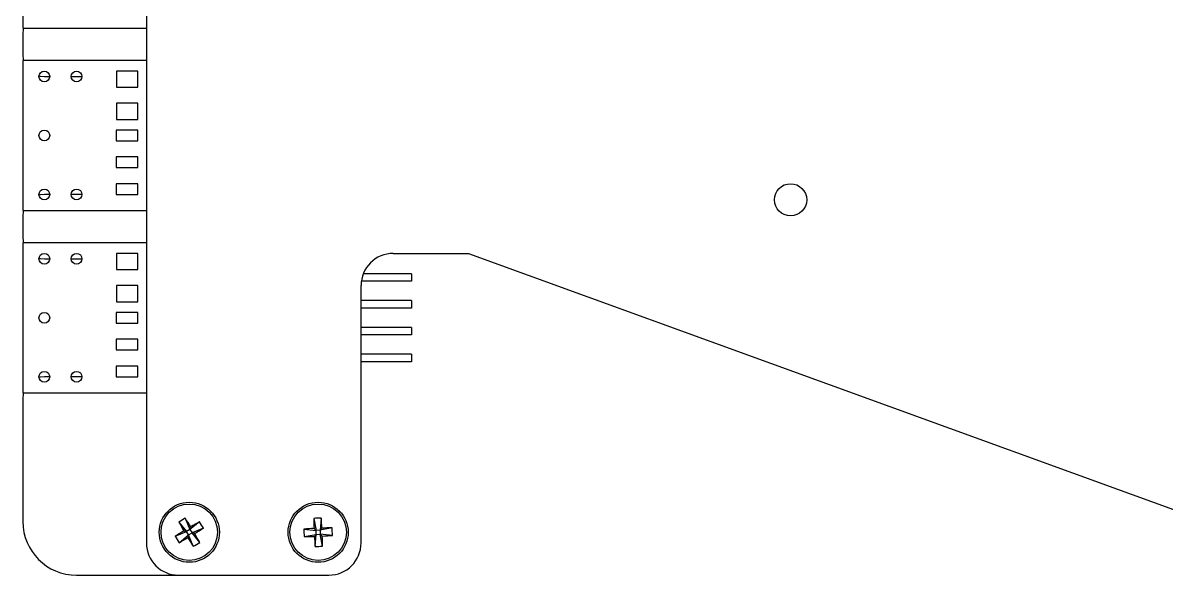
# Model space of a CAD drawing. Header units: millimetres. Extents: x 53 to 376, y 29 to 265.
# Drawn here: x 240.7 to 294, y 56.4 to 82.1 of the extents above; entities that cross this region are included whole.
import ezdxf

# ---------------------------------------------------------------- set-up
doc = ezdxf.new("R2010")
doc.units = ezdxf.units.MM

msp = doc.modelspace()

# ---------------------------------------------------------------- linework, layer by layer
at = {"color": 7, "linetype": 'Continuous', "lineweight": 25}
for p, q in [((246.4728, 129.8828), (246.4728, 57.8828)), ((240.7228, 88.8828), (240.7228, 81.8828)), ((240.7228, 81.8828), (246.4728, 81.8828)), ((240.7228, 81.6328), (240.7228, 80.6328)), ((240.7228, 80.3828), (240.7228, 73.3828)), ((246.4728, 80.3828), (240.7228, 80.3828)), ((245.0784, 79.8828), (245.0784, 79.1328)), ((246.0784, 79.8828), (245.0784, 79.8828)), ((246.0784, 79.1328), (246.0784, 79.8828)), ((241.7228, 79.6328), (241.9728, 79.6328)), ((242.9728, 79.6328), (243.4728, 79.6328)), ((245.0784, 79.1328), (246.0784, 79.1328)), ((245.0784, 78.3828), (245.0784, 77.6328)), ((246.0784, 78.3828), (245.0784, 78.3828)), ((246.0784, 77.6328), (246.0784, 78.3828)), ((245.0784, 77.6328), (246.0784, 77.6328)), ((245.0728, 77.1328), (245.0728, 76.6328)), ((246.0728, 77.1328), (245.0728, 77.1328)), ((246.0728, 76.6328), (246.0728, 77.1328)), ((245.0728, 76.6328), (246.0728, 76.6328)), ((245.0728, 75.8828), (245.0728, 75.3828)), ((246.0728, 75.8828), (245.0728, 75.8828)), ((246.0728, 75.3828), (246.0728, 75.8828)), ((245.0728, 75.3828), (246.0728, 75.3828)), ((245.0728, 74.6328), (245.0728, 74.1328)), ((246.0728, 74.6328), (245.0728, 74.6328)), ((246.0728, 74.1328), (246.0728, 74.6328)), ((241.9728, 74.1328), (241.7228, 74.1328)), ((243.4728, 74.1328), (242.9728, 74.1328)), ((245.0728, 74.1328), (246.0728, 74.1328)), ((240.7228, 73.3828), (246.4728, 73.3828)), ((240.7228, 73.1328), (240.7228, 72.1328)), ((240.7228, 71.8828), (240.7228, 64.8828)), ((246.4728, 71.8828), (240.7228, 71.8828)), ((245.0784, 71.3828), (245.0784, 70.6328)), ((246.0784, 71.3828), (245.0784, 71.3828)), ((246.0784, 70.6328), (246.0784, 71.3828)), ((257.9728, 71.3828), (261.4728, 71.3828)), ((261.4728, 71.3828), (302.4364, 56.4733)), ((241.7228, 71.1328), (241.9728, 71.1328)), ((242.9728, 71.1328), (243.4728, 71.1328)), ((245.0784, 70.6328), (246.0784, 70.6328)), ((258.8249, 70.4328), (256.5772, 70.4328)), ((258.8249, 70.4328), (258.8249, 70.0828)), ((245.0784, 69.8828), (245.0784, 69.1328)), ((246.0784, 69.8828), (245.0784, 69.8828)), ((246.0784, 69.1328), (246.0784, 69.8828)), ((256.4728, 57.8828), (256.4728, 69.8828)), ((258.8249, 70.0828), (256.4862, 70.0828)), ((245.0784, 69.1328), (246.0784, 69.1328)), ((258.8249, 69.1828), (256.4728, 69.1828)), ((258.8249, 68.8328), (256.4728, 68.8328)), ((258.8249, 69.1828), (258.8249, 68.8328)), ((245.0728, 68.6328), (245.0728, 68.1328)), ((246.0728, 68.6328), (245.0728, 68.6328)), ((246.0728, 68.1328), (246.0728, 68.6328)), ((245.0728, 68.1328), (246.0728, 68.1328)), ((258.8249, 67.9328), (256.4728, 67.9328)), ((258.8249, 67.9328), (258.8249, 67.5828)), ((245.0728, 67.3828), (245.0728, 66.8828)), ((246.0728, 67.3828), (245.0728, 67.3828)), ((246.0728, 66.8828), (246.0728, 67.3828)), ((258.8249, 67.5828), (256.4728, 67.5828)), ((245.0728, 66.8828), (246.0728, 66.8828)), ((258.8249, 66.6828), (256.4728, 66.6828)), ((258.8249, 66.6828), (258.8249, 66.3328)), ((245.0728, 66.1328), (245.0728, 65.6328)), ((246.0728, 66.1328), (245.0728, 66.1328)), ((246.0728, 65.6328), (246.0728, 66.1328)), ((258.8249, 66.3328), (256.4728, 66.3328)), ((241.9728, 65.6328), (241.7228, 65.6328)), ((243.4728, 65.6328), (242.9728, 65.6328)), ((245.0728, 65.6328), (246.0728, 65.6328)), ((240.7228, 64.8828), (246.4728, 64.8828)), ((240.7228, 64.6328), (240.7228, 58.8828)), ((247.9862, 58.8581), (248.346, 58.415)), ((248.2871, 59.0371), (248.505, 58.5096)), ((248.948, 58.8694), (248.505, 58.5096)), ((248.505, 58.5096), (248.5366, 58.6345)), ((249.1271, 58.5685), (248.5996, 58.3506)), ((254.2683, 59.0315), (254.3762, 58.4711)), ((254.6181, 59.0473), (254.561, 58.4794)), ((255.1214, 58.5873), (254.561, 58.4794)), ((254.561, 58.4794), (254.6479, 58.5745)), ((247.8185, 58.1972), (248.346, 58.415)), ((247.9975, 57.8963), (248.4406, 58.256)), ((248.2211, 58.4467), (248.346, 58.415)), ((248.505, 58.5096), (248.346, 58.415)), ((248.4406, 58.256), (248.346, 58.415)), ((248.4406, 58.256), (248.4089, 58.1312)), ((248.4406, 58.256), (248.5996, 58.3506)), ((248.6584, 57.7285), (248.4406, 58.256)), ((248.505, 58.5096), (248.5996, 58.3506)), ((248.7244, 58.3189), (248.5996, 58.3506)), ((248.9593, 57.9076), (248.5996, 58.3506)), ((253.8083, 58.5281), (254.3762, 58.4711)), ((253.8241, 58.1783), (254.3845, 58.2862)), ((254.2811, 58.5579), (254.3762, 58.4711)), ((254.3845, 58.2862), (254.2976, 58.1912)), ((254.3275, 57.7184), (254.3845, 58.2862)), ((254.561, 58.4794), (254.3762, 58.4711)), ((254.3845, 58.2862), (254.3762, 58.4711)), ((254.3845, 58.2862), (254.5693, 58.2946)), ((254.561, 58.4794), (254.5693, 58.2946)), ((254.6773, 57.7341), (254.5693, 58.2946)), ((254.6644, 58.2077), (254.5693, 58.2946)), ((255.1372, 58.2375), (254.5693, 58.2946)), ((243.2228, 56.3828), (247.9728, 56.3828)), ((247.9728, 56.3828), (254.9728, 56.3828))]:
    msp.add_line(p, q, dxfattribs=at)
at = {"color": 7, "linetype": 'Continuous', "lineweight": 25, "flags": 128}
for points in [[(240.7545, 81.8828), (240.742, 81.8279), (240.7228, 81.6328)], [(240.7228, 80.6328), (240.742, 80.4377), (240.7545, 80.3828)], [(241.4747, 79.6641), (241.5277, 79.652), (241.7228, 79.6328)], [(241.7228, 74.1328), (241.5277, 74.1136), (241.4747, 74.1016)], [(240.7545, 73.3828), (240.742, 73.3279), (240.7228, 73.1328)], [(240.7228, 72.1328), (240.742, 71.9377), (240.7545, 71.8828)], [(241.4747, 71.1641), (241.5277, 71.152), (241.7228, 71.1328)], [(241.7228, 65.6328), (241.5277, 65.6136), (241.4747, 65.6016)], [(240.7545, 64.8828), (240.742, 64.8279), (240.7228, 64.6328)]]:
    msp.add_lwpolyline(points, dxfattribs=at)
at = {"color": 7, "linetype": 'Continuous', "lineweight": 25}
for centre, radius in [((241.7228, 79.6328), 0.25), ((243.2228, 79.6328), 0.25), ((241.7228, 76.8828), 0.25), ((276.4728, 73.8828), 0.75), ((241.7228, 74.1328), 0.25), ((243.2228, 74.1328), 0.25), ((241.7228, 71.1328), 0.25), ((243.2228, 71.1328), 0.25), ((241.7228, 68.3828), 0.25), ((241.7228, 65.6328), 0.25), ((243.2228, 65.6328), 0.25), ((248.4728, 58.3828), 1.4), ((248.4728, 58.3828), 1.3147), ((254.4728, 58.3828), 1.4), ((254.4728, 58.3828), 1.3147)]:
    msp.add_circle(centre, radius, dxfattribs=at)
for centre, radius, start, end in [((257.9728, 69.8828), 1.5, 90, 180), ((243.2228, 58.8828), 2.5, 180, 270), ((250.186, 55.5041), 4.011, 118.25553, 123.25928), ((267.9377, 69.9796), 22.8419, 209.13665, 210.32495), ((229.0328, 46.8276), 22.7992, 31.189, 32.37951), ((260.0408, 38.9678), 22.7843, 119.13453, 120.32583), ((236.8693, 77.9006), 22.8907, 301.19162, 302.37736), ((245.5931, 56.6691), 4.0121, 28.2557, 33.25807), ((254.6236, 55.037), 4.0103, 90.07931, 95.08397), ((277.0809, 59.4135), 22.8159, 180.95939, 182.14903), ((231.8297, 57.3727), 22.8499, 3.01481, 4.20267), ((255.5048, 35.7328), 22.8577, 90.96093, 92.14839), ((251.1252, 58.2319), 4.012, 0.08033, 5.08289), ((260.0348, 38.9315), 22.8124, 121.18896, 122.37878), ((251.3495, 60.0948), 4.0086, 208.25404, 213.26077), ((236.8794, 77.8422), 22.8354, 299.13593, 300.32455), ((267.9404, 69.9552), 22.8317, 211.19009, 212.3789), ((228.9673, 46.7632), 22.8883, 29.13708, 30.32295), ((255.483, 35.7376), 22.8519, 93.01486, 94.20262), ((257.8203, 58.5338), 4.012, 180.08039, 185.08289), ((253.4414, 81.0097), 22.8346, 270.96033, 272.14899), ((277.1172, 59.393), 22.8512, 183.01481, 184.20262), ((253.4634, 81.0164), 22.8403, 273.01411, 274.20247), ((231.8653, 57.3522), 22.8152, 0.95936, 2.14904), ((247.9728, 57.8828), 1.5, 180, 270), ((246.7586, 61.2633), 4.013, 298.25627, 303.2575), ((254.3218, 61.7304), 4.012, 270.08039, 275.08289), ((254.9728, 57.8828), 1.5, 270, 0)]:
    msp.add_arc(centre, radius, start, end, dxfattribs=at)

doc.saveas('drawing.dxf')
